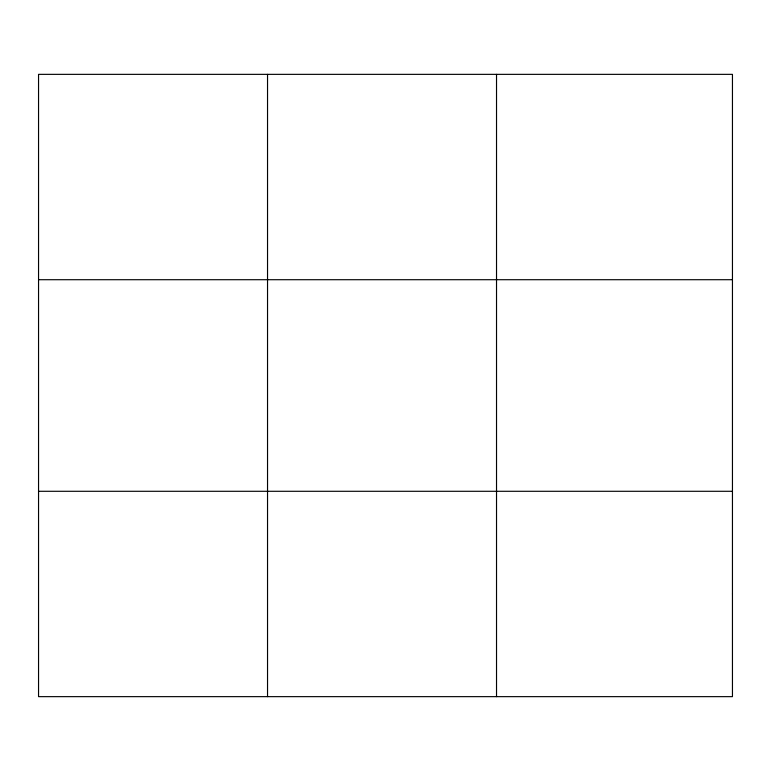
<?xml version="1.0" encoding="UTF-8"?>
<svg xmlns="http://www.w3.org/2000/svg" width="771" height="771" viewBox="0 0 771 771"><rect width="100%" height="100%" fill="white"/><g stroke="black" fill="none" stroke-linecap="round" stroke-linejoin="round"><path stroke-width="1.16" d="M267.537 74.353L267.537 696.647M496.524 74.353L496.524 696.647M38.55 279.709L732.45 279.709M38.55 491.291L732.45 491.291M732.45 593.969L732.45 696.647L38.55 696.647L38.55 74.353L732.45 74.353L732.45 593.969"/></g></svg>
